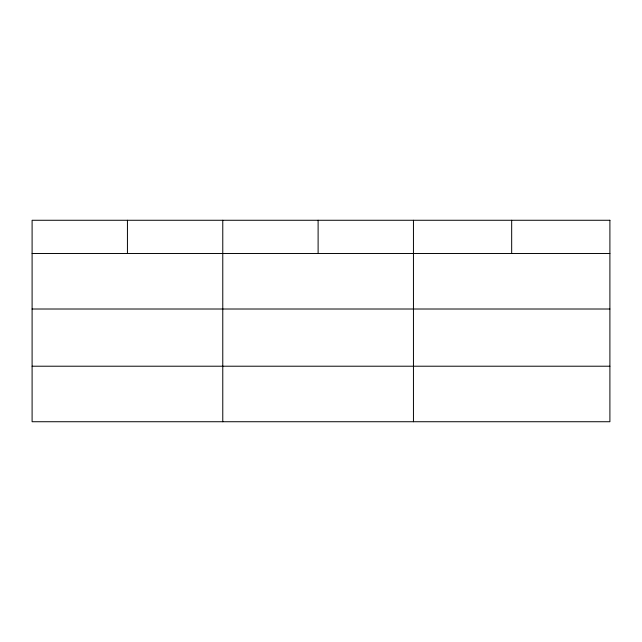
<?xml version="1.0" encoding="UTF-8"?>
<svg xmlns="http://www.w3.org/2000/svg" width="642" height="642" viewBox="0 0 642 642"><rect width="100%" height="100%" fill="white"/><g stroke="black" fill="none" stroke-linecap="round" stroke-linejoin="round"><path stroke-width="0.96" d="M32.1 253.486L609.9 253.486M32.1 309.011L609.9 309.011M32.1 366.213L609.9 366.213M511.674 220.27L511.674 253.486M413.448 220.27L413.448 421.73M318.111 220.27L318.111 253.486M222.774 220.27L222.774 421.73M127.437 220.27L127.437 253.486M609.9 220.27L32.1 220.27L32.1 421.73L609.9 421.73L609.9 220.27"/></g></svg>
